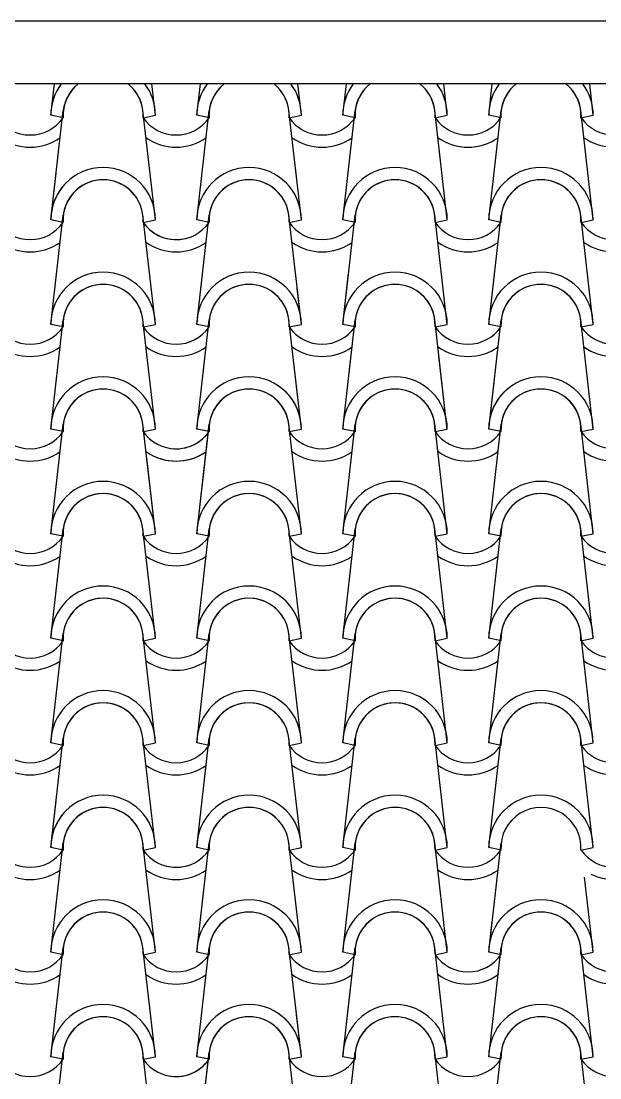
# Model space of a CAD drawing. Header units: millimetres. Extents: x -255 to 41745, y 236 to 29936.
# Drawn here: x 28865 to 29557, y 25755 to 27018 of the extents above; entities that cross this region are included whole.
import ezdxf

# ---------------------------------------------------------------- set-up
doc = ezdxf.new("R2010")
doc.units = ezdxf.units.MM
doc.layers.add('1', color=1, linetype='Continuous')
doc.layers.add('CALIDADES', color=7, linetype='Continuous')

msp = doc.modelspace()

# ---------------------------------------------------------------- linework, layer by layer
at = {"layer": '1'}
for p, q in [((28900.9, 26905.6), (28905.2, 26943.1)), ((29025.9, 26905.6), (29021.6, 26943.1)), ((29075.4, 26905.6), (29079.7, 26943.1)), ((29075.4, 26905.6), (29079.7, 26943.1)), ((29200.4, 26905.6), (29196.1, 26943.1)), ((29200.4, 26905.6), (29196.1, 26943.1)), ((29200.4, 26905.6), (29196.1, 26943.1)), ((29200.4, 26905.6), (29196.1, 26943.1)), ((29249.9, 26905.6), (29254.2, 26943.1)), ((29249.9, 26905.6), (29254.2, 26943.1)), ((29249.9, 26905.6), (29254.2, 26943.1)), ((29249.9, 26905.6), (29254.2, 26943.1)), ((29374.9, 26905.6), (29370.6, 26943.1)), ((29374.9, 26905.6), (29370.6, 26943.1)), ((29424.4, 26905.6), (29428.7, 26943.1)), ((29424.4, 26905.6), (29428.7, 26943.1)), ((29549.4, 26905.6), (29545.1, 26943.1)), ((28900.9, 26780.6), (28915.8, 26911.3)), ((29025.9, 26780.6), (29011, 26911.3)), ((29075.4, 26780.6), (29090.3, 26911.3)), ((29075.4, 26780.6), (29090.3, 26911.3)), ((29200.4, 26780.6), (29185.5, 26911.3)), ((29200.4, 26780.6), (29185.5, 26911.3)), ((29200.4, 26780.6), (29185.5, 26911.3)), ((29200.4, 26780.6), (29185.5, 26911.3)), ((29249.9, 26780.6), (29264.8, 26911.3)), ((29249.9, 26780.6), (29264.8, 26911.3)), ((29249.9, 26780.6), (29264.8, 26911.3)), ((29249.9, 26780.6), (29264.8, 26911.3)), ((29374.9, 26780.6), (29360, 26911.3)), ((29374.9, 26780.6), (29360, 26911.3)), ((29424.4, 26780.6), (29439.3, 26911.3)), ((29424.4, 26780.6), (29439.3, 26911.3)), ((29549.4, 26780.6), (29534.5, 26911.3)), ((28915.6, 26902.6), (28900.9, 26905.6)), ((28915.6, 26902.6), (28900.9, 26905.6)), ((29011.2, 26902.6), (29025.9, 26905.6)), ((29011.2, 26902.6), (29025.9, 26905.6)), ((29090.1, 26902.6), (29075.4, 26905.6)), ((29090.1, 26902.6), (29075.4, 26905.6)), ((29090.1, 26902.6), (29075.4, 26905.6)), ((29090.1, 26902.6), (29075.4, 26905.6)), ((29185.7, 26902.6), (29200.4, 26905.6)), ((29185.7, 26902.6), (29200.4, 26905.6)), ((29185.7, 26902.6), (29200.4, 26905.6)), ((29185.7, 26902.6), (29200.4, 26905.6)), ((29185.7, 26902.6), (29200.4, 26905.6)), ((29185.7, 26902.6), (29200.4, 26905.6)), ((29185.7, 26902.6), (29200.4, 26905.6)), ((29185.7, 26902.6), (29200.4, 26905.6)), ((29264.6, 26902.6), (29249.9, 26905.6)), ((29264.6, 26902.6), (29249.9, 26905.6)), ((29264.6, 26902.6), (29249.9, 26905.6)), ((29264.6, 26902.6), (29249.9, 26905.6)), ((29264.6, 26902.6), (29249.9, 26905.6)), ((29264.6, 26902.6), (29249.9, 26905.6)), ((29264.6, 26902.6), (29249.9, 26905.6)), ((29264.6, 26902.6), (29249.9, 26905.6)), ((29360.2, 26902.6), (29374.9, 26905.6)), ((29360.2, 26902.6), (29374.9, 26905.6)), ((29360.2, 26902.6), (29374.9, 26905.6)), ((29360.2, 26902.6), (29374.9, 26905.6)), ((29439.1, 26902.6), (29424.4, 26905.6)), ((29439.1, 26902.6), (29424.4, 26905.6)), ((29439.1, 26902.6), (29424.4, 26905.6)), ((29439.1, 26902.6), (29424.4, 26905.6)), ((29534.7, 26902.6), (29549.4, 26905.6)), ((29534.7, 26902.6), (29549.4, 26905.6)), ((28900.9, 26780.6), (28907.2, 26836.3)), ((28900.9, 26655.6), (28915.8, 26786.3)), ((28900.9, 26655.6), (28915.8, 26786.3)), ((29025.9, 26655.6), (29011, 26786.3)), ((29025.9, 26655.6), (29011, 26786.3)), ((29075.4, 26655.6), (29090.3, 26786.3)), ((29075.4, 26655.6), (29090.3, 26786.3)), ((29200.4, 26655.6), (29185.5, 26786.3)), ((29200.4, 26655.6), (29185.5, 26786.3)), ((29200.4, 26655.6), (29185.5, 26786.3)), ((29249.9, 26655.6), (29264.8, 26786.3)), ((29249.9, 26655.6), (29264.8, 26786.3)), ((29249.9, 26655.6), (29264.8, 26786.3)), ((29374.9, 26655.6), (29360, 26786.3)), ((29374.9, 26655.6), (29360, 26786.3)), ((29424.4, 26655.6), (29439.3, 26786.3)), ((29424.4, 26655.6), (29439.3, 26786.3)), ((29549.4, 26655.6), (29534.5, 26786.3)), ((28915.6, 26777.6), (28900.9, 26780.6)), ((28915.6, 26777.6), (28900.9, 26780.6)), ((28915.6, 26777.6), (28900.9, 26780.6)), ((28915.6, 26777.6), (28900.9, 26780.6)), ((29011.2, 26777.6), (29025.9, 26780.6)), ((29011.2, 26777.6), (29025.9, 26780.6)), ((29090.1, 26777.6), (29075.4, 26780.6)), ((29090.1, 26777.6), (29075.4, 26780.6)), ((29090.1, 26777.6), (29075.4, 26780.6)), ((29090.1, 26777.6), (29075.4, 26780.6)), ((29185.7, 26777.6), (29200.4, 26780.6)), ((29185.7, 26777.6), (29200.4, 26780.6)), ((29185.7, 26777.6), (29200.4, 26780.6)), ((29185.7, 26777.6), (29200.4, 26780.6)), ((29185.7, 26777.6), (29200.4, 26780.6)), ((29185.7, 26777.6), (29200.4, 26780.6)), ((29185.7, 26777.6), (29200.4, 26780.6)), ((29264.6, 26777.6), (29249.9, 26780.6)), ((29264.6, 26777.6), (29249.9, 26780.6)), ((29264.6, 26777.6), (29249.9, 26780.6)), ((29264.6, 26777.6), (29249.9, 26780.6)), ((29264.6, 26777.6), (29249.9, 26780.6)), ((29264.6, 26777.6), (29249.9, 26780.6)), ((29264.6, 26777.6), (29249.9, 26780.6)), ((29360.2, 26777.6), (29374.9, 26780.6)), ((29360.2, 26777.6), (29374.9, 26780.6)), ((29360.2, 26777.6), (29374.9, 26780.6)), ((29360.2, 26777.6), (29374.9, 26780.6)), ((29439.1, 26777.6), (29424.4, 26780.6)), ((29439.1, 26777.6), (29424.4, 26780.6)), ((29439.1, 26777.6), (29424.4, 26780.6)), ((29439.1, 26777.6), (29424.4, 26780.6)), ((29534.7, 26777.6), (29549.4, 26780.6)), ((29534.7, 26777.6), (29549.4, 26780.6)), ((29075.4, 26655.6), (29086.3, 26751)), ((29249.9, 26655.6), (29256.9, 26717)), ((29200.4, 26655.6), (29195.5, 26698.6)), ((28900.9, 26530.6), (28915.8, 26661.3)), ((28900.9, 26530.6), (28915.8, 26661.3)), ((28915.6, 26652.6), (28900.9, 26655.6)), ((28915.6, 26652.6), (28900.9, 26655.6)), ((28915.6, 26652.6), (28900.9, 26655.6)), ((28915.6, 26652.6), (28900.9, 26655.6)), ((29025.9, 26530.6), (29011, 26661.3)), ((29025.9, 26530.6), (29011, 26661.3)), ((29011.2, 26652.6), (29025.9, 26655.6)), ((29011.2, 26652.6), (29025.9, 26655.6)), ((29011.2, 26652.6), (29025.9, 26655.6)), ((29011.2, 26652.6), (29025.9, 26655.6)), ((29075.4, 26530.6), (29090.3, 26661.3)), ((29075.4, 26530.6), (29090.3, 26661.3)), ((29090.1, 26652.6), (29075.4, 26655.6)), ((29090.1, 26652.6), (29075.4, 26655.6)), ((29090.1, 26652.6), (29075.4, 26655.6)), ((29090.1, 26652.6), (29075.4, 26655.6)), ((29090.1, 26652.6), (29075.4, 26655.6)), ((29090.1, 26652.6), (29075.4, 26655.6)), ((29200.4, 26530.6), (29185.5, 26661.3)), ((29200.4, 26530.6), (29185.5, 26661.3)), ((29185.7, 26652.6), (29200.4, 26655.6)), ((29185.7, 26652.6), (29200.4, 26655.6)), ((29185.7, 26652.6), (29200.4, 26655.6)), ((29185.7, 26652.6), (29200.4, 26655.6)), ((29185.7, 26652.6), (29200.4, 26655.6)), ((29185.7, 26652.6), (29200.4, 26655.6)), ((29185.7, 26652.6), (29200.4, 26655.6)), ((29249.9, 26530.6), (29264.8, 26661.3)), ((29249.9, 26530.6), (29264.8, 26661.3)), ((29264.6, 26652.6), (29249.9, 26655.6)), ((29264.6, 26652.6), (29249.9, 26655.6)), ((29264.6, 26652.6), (29249.9, 26655.6)), ((29264.6, 26652.6), (29249.9, 26655.6)), ((29264.6, 26652.6), (29249.9, 26655.6)), ((29264.6, 26652.6), (29249.9, 26655.6)), ((29264.6, 26652.6), (29249.9, 26655.6)), ((29374.9, 26530.6), (29360, 26661.3)), ((29360.2, 26652.6), (29374.9, 26655.6)), ((29360.2, 26652.6), (29374.9, 26655.6)), ((29360.2, 26652.6), (29374.9, 26655.6)), ((29360.2, 26652.6), (29374.9, 26655.6)), ((29360.2, 26652.6), (29374.9, 26655.6)), ((29424.4, 26530.6), (29439.3, 26661.3)), ((29439.1, 26652.6), (29424.4, 26655.6)), ((29439.1, 26652.6), (29424.4, 26655.6)), ((29439.1, 26652.6), (29424.4, 26655.6)), ((29439.1, 26652.6), (29424.4, 26655.6)), ((29439.1, 26652.6), (29424.4, 26655.6)), ((29549.4, 26530.6), (29534.5, 26661.3)), ((29534.7, 26652.6), (29549.4, 26655.6)), ((29534.7, 26652.6), (29549.4, 26655.6)), ((29534.7, 26652.6), (29549.4, 26655.6)), ((29374.9, 26530.6), (29364.9, 26617.6)), ((29249.9, 26530.6), (29259.2, 26612.1)), ((29200.4, 26530.6), (29194.6, 26581.3)), ((29424.4, 26530.6), (29430.8, 26586.3)), ((28900.9, 26405.6), (28915.8, 26536.3)), ((28900.9, 26405.6), (28915.8, 26536.3)), ((28915.6, 26527.6), (28900.9, 26530.6)), ((28915.6, 26527.6), (28900.9, 26530.6)), ((28915.6, 26527.6), (28900.9, 26530.6)), ((28915.6, 26527.6), (28900.9, 26530.6)), ((28915.6, 26527.6), (28900.9, 26530.6)), ((28915.6, 26527.6), (28900.9, 26530.6)), ((29025.9, 26405.6), (29011, 26536.3)), ((29025.9, 26405.6), (29011, 26536.3)), ((29011.2, 26527.6), (29025.9, 26530.6)), ((29011.2, 26527.6), (29025.9, 26530.6)), ((29011.2, 26527.6), (29025.9, 26530.6)), ((29011.2, 26527.6), (29025.9, 26530.6)), ((29011.2, 26527.6), (29025.9, 26530.6)), ((29011.2, 26527.6), (29025.9, 26530.6)), ((29075.4, 26405.6), (29090.3, 26536.3)), ((29075.4, 26405.6), (29090.3, 26536.3)), ((29075.4, 26405.6), (29089.8, 26531.4)), ((29090.1, 26527.6), (29075.4, 26530.6)), ((29090.1, 26527.6), (29075.4, 26530.6)), ((29090.1, 26527.6), (29075.4, 26530.6)), ((29090.1, 26527.6), (29075.4, 26530.6)), ((29090.1, 26527.6), (29075.4, 26530.6)), ((29090.1, 26527.6), (29075.4, 26530.6)), ((29090.1, 26527.6), (29084.2, 26528.8)), ((29090.1, 26527.6), (29084.2, 26528.8)), ((29200.4, 26405.6), (29185.5, 26536.3)), ((29200.4, 26405.6), (29185.5, 26536.3)), ((29200.4, 26405.6), (29185.5, 26536.3)), ((29185.7, 26527.6), (29200.4, 26530.6)), ((29185.7, 26527.6), (29200.4, 26530.6)), ((29185.7, 26527.6), (29200.4, 26530.6)), ((29185.7, 26527.6), (29200.4, 26530.6)), ((29185.7, 26527.6), (29200.4, 26530.6)), ((29185.7, 26527.6), (29200.4, 26530.6)), ((29185.7, 26527.6), (29200.4, 26530.6)), ((29185.7, 26527.6), (29200.4, 26530.6)), ((29249.9, 26405.6), (29264.8, 26536.3)), ((29249.9, 26405.6), (29264.8, 26536.3)), ((29249.9, 26405.6), (29264.8, 26536.3)), ((29264.6, 26527.6), (29249.9, 26530.6)), ((29264.6, 26527.6), (29249.9, 26530.6)), ((29264.6, 26527.6), (29249.9, 26530.6)), ((29264.6, 26527.6), (29249.9, 26530.6)), ((29264.6, 26527.6), (29249.9, 26530.6)), ((29264.6, 26527.6), (29249.9, 26530.6)), ((29264.6, 26527.6), (29249.9, 26530.6)), ((29264.6, 26527.6), (29249.9, 26530.6)), ((29374.9, 26405.6), (29360, 26536.3)), ((29374.9, 26405.6), (29360, 26536.3)), ((29360.2, 26527.6), (29374.9, 26530.6)), ((29360.2, 26527.6), (29374.9, 26530.6)), ((29360.2, 26527.6), (29374.9, 26530.6)), ((29360.2, 26527.6), (29374.9, 26530.6)), ((29424.4, 26405.6), (29439.3, 26536.3)), ((29424.4, 26405.6), (29439.3, 26536.3)), ((29439.1, 26527.6), (29424.4, 26530.6)), ((29439.1, 26527.6), (29424.4, 26530.6)), ((29439.1, 26527.6), (29424.4, 26530.6)), ((29439.1, 26527.6), (29424.4, 26530.6)), ((29549.4, 26405.6), (29534.5, 26536.3)), ((29534.7, 26527.6), (29549.4, 26530.6)), ((29534.7, 26527.6), (29549.4, 26530.6)), ((29025.9, 26405.6), (29015.5, 26496.1)), ((28900.9, 26280.6), (28915.8, 26411.3)), ((28915.6, 26402.6), (28900.9, 26405.6)), ((28915.6, 26402.6), (28900.9, 26405.6)), ((28915.6, 26402.6), (28900.9, 26405.6)), ((28915.6, 26402.6), (28900.9, 26405.6)), ((29025.9, 26280.6), (29011, 26411.3)), ((29011.2, 26402.6), (29025.9, 26405.6)), ((29011.2, 26402.6), (29025.9, 26405.6)), ((29011.2, 26402.6), (29025.9, 26405.6)), ((29011.2, 26402.6), (29025.9, 26405.6)), ((29011.2, 26402.6), (29025.9, 26405.6)), ((29011.2, 26402.6), (29025.9, 26405.6)), ((29075.4, 26280.6), (29090.3, 26411.3)), ((29090.1, 26402.6), (29075.4, 26405.6)), ((29090.1, 26402.6), (29075.4, 26405.6)), ((29090.1, 26402.6), (29075.4, 26405.6)), ((29090.1, 26402.6), (29075.4, 26405.6)), ((29090.1, 26402.6), (29075.4, 26405.6)), ((29090.1, 26402.6), (29075.4, 26405.6)), ((29200.4, 26280.6), (29185.5, 26411.3)), ((29200.4, 26280.6), (29185.5, 26411.3)), ((29185.7, 26402.6), (29200.4, 26405.6)), ((29185.7, 26402.6), (29200.4, 26405.6)), ((29185.7, 26402.6), (29200.4, 26405.6)), ((29185.7, 26402.6), (29200.4, 26405.6)), ((29185.7, 26402.6), (29200.4, 26405.6)), ((29185.7, 26402.6), (29200.4, 26405.6)), ((29249.9, 26280.6), (29264.8, 26411.3)), ((29249.9, 26280.6), (29264.8, 26411.3)), ((29264.6, 26402.6), (29249.9, 26405.6)), ((29264.6, 26402.6), (29249.9, 26405.6)), ((29264.6, 26402.6), (29249.9, 26405.6)), ((29264.6, 26402.6), (29249.9, 26405.6)), ((29264.6, 26402.6), (29249.9, 26405.6)), ((29264.6, 26402.6), (29249.9, 26405.6)), ((29374.9, 26280.6), (29360, 26411.3)), ((29374.9, 26280.6), (29360, 26411.3)), ((29360.2, 26402.6), (29374.9, 26405.6)), ((29360.2, 26402.6), (29374.9, 26405.6)), ((29360.2, 26402.6), (29374.9, 26405.6)), ((29360.2, 26402.6), (29374.9, 26405.6)), ((29424.4, 26280.6), (29439.3, 26411.3)), ((29424.4, 26280.6), (29439.3, 26411.3)), ((29439.1, 26402.6), (29424.4, 26405.6)), ((29439.1, 26402.6), (29424.4, 26405.6)), ((29439.1, 26402.6), (29424.4, 26405.6)), ((29439.1, 26402.6), (29424.4, 26405.6)), ((29549.4, 26280.6), (29534.5, 26411.3)), ((29534.7, 26402.6), (29549.4, 26405.6)), ((29534.7, 26402.6), (29549.4, 26405.6)), ((28900.9, 26155.6), (28915.8, 26286.3)), ((28915.6, 26277.6), (28900.9, 26280.6)), ((28915.6, 26277.6), (28900.9, 26280.6)), ((29025.9, 26155.6), (29011, 26286.3)), ((29011.2, 26277.6), (29025.9, 26280.6)), ((29011.2, 26277.6), (29025.9, 26280.6)), ((29075.4, 26155.6), (29090.3, 26286.3)), ((29090.1, 26277.6), (29075.4, 26280.6)), ((29090.1, 26277.6), (29075.4, 26280.6)), ((29200.4, 26155.6), (29185.5, 26286.3)), ((29200.4, 26155.6), (29185.5, 26286.3)), ((29185.7, 26277.6), (29200.4, 26280.6)), ((29185.7, 26277.6), (29200.4, 26280.6)), ((29185.7, 26277.6), (29200.4, 26280.6)), ((29185.7, 26277.6), (29200.4, 26280.6)), ((29249.9, 26155.6), (29264.8, 26286.3)), ((29249.9, 26155.6), (29264.8, 26286.3)), ((29264.6, 26277.6), (29249.9, 26280.6)), ((29264.6, 26277.6), (29249.9, 26280.6)), ((29264.6, 26277.6), (29249.9, 26280.6)), ((29264.6, 26277.6), (29249.9, 26280.6)), ((29374.9, 26155.6), (29360, 26286.3)), ((29374.9, 26155.6), (29360, 26286.3)), ((29360.2, 26277.6), (29374.9, 26280.6)), ((29360.2, 26277.6), (29374.9, 26280.6)), ((29360.2, 26277.6), (29374.9, 26280.6)), ((29360.2, 26277.6), (29374.9, 26280.6)), ((29424.4, 26155.6), (29439.3, 26286.3)), ((29424.4, 26155.6), (29439.3, 26286.3)), ((29439.1, 26277.6), (29424.4, 26280.6)), ((29439.1, 26277.6), (29424.4, 26280.6)), ((29439.1, 26277.6), (29424.4, 26280.6)), ((29439.1, 26277.6), (29424.4, 26280.6)), ((29549.4, 26155.6), (29534.5, 26286.3)), ((29534.7, 26277.6), (29549.4, 26280.6)), ((29534.7, 26277.6), (29549.4, 26280.6)), ((28900.9, 26030.6), (28915.8, 26161.3)), ((28915.6, 26152.6), (28900.9, 26155.6)), ((28915.6, 26152.6), (28900.9, 26155.6)), ((29025.9, 26030.6), (29011, 26161.3)), ((29011.2, 26152.6), (29025.9, 26155.6)), ((29011.2, 26152.6), (29025.9, 26155.6)), ((29075.4, 26030.6), (29090.3, 26161.3)), ((29090.1, 26152.6), (29075.4, 26155.6)), ((29090.1, 26152.6), (29075.4, 26155.6)), ((29200.4, 26030.6), (29185.5, 26161.3)), ((29200.4, 26030.6), (29185.5, 26161.3)), ((29185.7, 26152.6), (29200.4, 26155.6)), ((29185.7, 26152.6), (29200.4, 26155.6)), ((29185.7, 26152.6), (29200.4, 26155.6)), ((29185.7, 26152.6), (29200.4, 26155.6)), ((29249.9, 26030.6), (29264.8, 26161.3)), ((29249.9, 26030.6), (29264.8, 26161.3)), ((29264.6, 26152.6), (29249.9, 26155.6)), ((29264.6, 26152.6), (29249.9, 26155.6)), ((29264.6, 26152.6), (29249.9, 26155.6)), ((29264.6, 26152.6), (29249.9, 26155.6)), ((29374.9, 26030.6), (29360, 26161.3)), ((29374.9, 26030.6), (29360, 26161.3)), ((29360.2, 26152.6), (29374.9, 26155.6)), ((29360.2, 26152.6), (29374.9, 26155.6)), ((29360.2, 26152.6), (29374.9, 26155.6)), ((29360.2, 26152.6), (29374.9, 26155.6)), ((29424.4, 26030.6), (29439.3, 26161.3)), ((29424.4, 26030.6), (29439.3, 26161.3)), ((29439.1, 26152.6), (29424.4, 26155.6)), ((29439.1, 26152.6), (29424.4, 26155.6)), ((29439.1, 26152.6), (29424.4, 26155.6)), ((29439.1, 26152.6), (29424.4, 26155.6)), ((29549.4, 26030.6), (29534.5, 26161.3)), ((29534.7, 26152.6), (29549.4, 26155.6)), ((29534.7, 26152.6), (29549.4, 26155.6)), ((28900.9, 26030.6), (28907.2, 26086.3)), ((28900.9, 25905.6), (28915.8, 26036.3)), ((28900.9, 25905.6), (28915.8, 26036.3)), ((29025.9, 25905.6), (29011, 26036.3)), ((29025.9, 25905.6), (29011, 26036.3)), ((29075.4, 25905.6), (29090.3, 26036.3)), ((29200.4, 25905.6), (29185.5, 26036.3)), ((29249.9, 25905.6), (29264.8, 26036.3)), ((29374.9, 25905.6), (29360, 26036.3)), ((29424.4, 25905.6), (29439.3, 26036.3)), ((28915.6, 26027.6), (28900.9, 26030.6)), ((28915.6, 26027.6), (28900.9, 26030.6)), ((28915.6, 26027.6), (28900.9, 26030.6)), ((28915.6, 26027.6), (28900.9, 26030.6)), ((29011.2, 26027.6), (29025.9, 26030.6)), ((29011.2, 26027.6), (29025.9, 26030.6)), ((29090.1, 26027.6), (29075.4, 26030.6)), ((29090.1, 26027.6), (29075.4, 26030.6)), ((29185.7, 26027.6), (29200.4, 26030.6)), ((29185.7, 26027.6), (29200.4, 26030.6)), ((29185.7, 26027.6), (29200.4, 26030.6)), ((29264.6, 26027.6), (29249.9, 26030.6)), ((29264.6, 26027.6), (29249.9, 26030.6)), ((29264.6, 26027.6), (29249.9, 26030.6)), ((29360.2, 26027.6), (29374.9, 26030.6)), ((29360.2, 26027.6), (29374.9, 26030.6)), ((29360.2, 26027.6), (29374.9, 26030.6)), ((29439.1, 26027.6), (29424.4, 26030.6)), ((29439.1, 26027.6), (29424.4, 26030.6)), ((29439.1, 26027.6), (29424.4, 26030.6)), ((29534.7, 26027.6), (29549.4, 26030.6)), ((29075.4, 25905.6), (29086.3, 26001)), ((29549.4, 25905.6), (29539.1, 25995.4)), ((29424.4, 25905.6), (29428.6, 25942.8)), ((28900.9, 25780.6), (28915.8, 25911.3)), ((28900.9, 25780.6), (28915.8, 25911.3)), ((29025.9, 25780.6), (29011, 25911.3)), ((29025.9, 25780.6), (29011, 25911.3)), ((29075.4, 25780.6), (29090.3, 25911.3)), ((29075.4, 25780.6), (29090.3, 25911.3)), ((29200.4, 25780.6), (29185.5, 25911.3)), ((29249.9, 25780.6), (29264.8, 25911.3)), ((29374.9, 25780.6), (29360, 25911.3)), ((29374.9, 25780.6), (29360, 25911.3)), ((29374.9, 25905.6), (29373.6, 25916.6)), ((29424.4, 25780.6), (29439.3, 25911.3)), ((29424.4, 25780.6), (29439.3, 25911.3)), ((29549.4, 25780.6), (29534.5, 25911.3)), ((28915.6, 25902.6), (28900.9, 25905.6)), ((28915.6, 25902.6), (28900.9, 25905.6)), ((28915.6, 25902.6), (28900.9, 25905.6)), ((28915.6, 25902.6), (28900.9, 25905.6)), ((29011.2, 25902.6), (29025.9, 25905.6)), ((29011.2, 25902.6), (29025.9, 25905.6)), ((29011.2, 25902.6), (29025.9, 25905.6)), ((29011.2, 25902.6), (29025.9, 25905.6)), ((29090.1, 25902.6), (29075.4, 25905.6)), ((29090.1, 25902.6), (29075.4, 25905.6)), ((29090.1, 25902.6), (29075.4, 25905.6)), ((29090.1, 25902.6), (29075.4, 25905.6)), ((29185.7, 25902.6), (29200.4, 25905.6)), ((29185.7, 25902.6), (29200.4, 25905.6)), ((29264.6, 25902.6), (29249.9, 25905.6)), ((29264.6, 25902.6), (29249.9, 25905.6)), ((29360.2, 25902.6), (29374.9, 25905.6)), ((29360.2, 25902.6), (29374.9, 25905.6)), ((29360.2, 25902.6), (29374.9, 25905.6)), ((29360.2, 25902.6), (29374.9, 25905.6)), ((29439.1, 25902.6), (29424.4, 25905.6)), ((29439.1, 25902.6), (29424.4, 25905.6)), ((29439.1, 25902.6), (29424.4, 25905.6)), ((29439.1, 25902.6), (29424.4, 25905.6)), ((29534.7, 25902.6), (29549.4, 25905.6)), ((29534.7, 25902.6), (29549.4, 25905.6)), ((29249.9, 25780.6), (29259.2, 25862.1)), ((29200.4, 25780.6), (29194.6, 25831.3)), ((28900.9, 25655.6), (28915.8, 25786.3)), ((29025.9, 25655.6), (29011, 25786.3)), ((29075.4, 25655.6), (29090.3, 25786.3)), ((29200.4, 25655.6), (29185.5, 25786.3)), ((29249.9, 25655.6), (29264.8, 25786.3)), ((29374.9, 25655.6), (29360, 25786.3)), ((29424.4, 25655.6), (29439.3, 25786.3)), ((29549.4, 25655.6), (29534.5, 25786.3)), ((28915.6, 25777.6), (28900.9, 25780.6)), ((28915.6, 25777.6), (28900.9, 25780.6)), ((28915.6, 25777.6), (28900.9, 25780.6)), ((28915.6, 25777.6), (28900.9, 25780.6)), ((29011.2, 25777.6), (29025.9, 25780.6)), ((29011.2, 25777.6), (29025.9, 25780.6)), ((29011.2, 25777.6), (29025.9, 25780.6)), ((29011.2, 25777.6), (29025.9, 25780.6)), ((29075.4, 25655.6), (29089.8, 25781.4)), ((29090.1, 25777.6), (29075.4, 25780.6)), ((29090.1, 25777.6), (29075.4, 25780.6)), ((29090.1, 25777.6), (29075.4, 25780.6)), ((29090.1, 25777.6), (29075.4, 25780.6)), ((29090.1, 25777.6), (29084.2, 25778.8)), ((29090.1, 25777.6), (29084.2, 25778.8)), ((29185.7, 25777.6), (29200.4, 25780.6)), ((29185.7, 25777.6), (29200.4, 25780.6)), ((29185.7, 25777.6), (29200.4, 25780.6)), ((29185.7, 25777.6), (29200.4, 25780.6)), ((29264.6, 25777.6), (29249.9, 25780.6)), ((29264.6, 25777.6), (29249.9, 25780.6)), ((29264.6, 25777.6), (29249.9, 25780.6)), ((29264.6, 25777.6), (29249.9, 25780.6)), ((29360.2, 25777.6), (29374.9, 25780.6)), ((29360.2, 25777.6), (29374.9, 25780.6)), ((29360.2, 25777.6), (29374.9, 25780.6)), ((29360.2, 25777.6), (29374.9, 25780.6)), ((29439.1, 25777.6), (29424.4, 25780.6)), ((29439.1, 25777.6), (29424.4, 25780.6)), ((29439.1, 25777.6), (29424.4, 25780.6)), ((29439.1, 25777.6), (29424.4, 25780.6)), ((29534.7, 25777.6), (29549.4, 25780.6)), ((29534.7, 25777.6), (29549.4, 25780.6))]:
    msp.add_line(p, q, dxfattribs=at)
for centre, radius, start, end in [((28963.4, 26905.6), 62.5, 143.1301, 180), ((28963.4, 26905.6), 62.5, 143.1301, 180), ((28963.4, 26905.6), 47.9, 128.5, 183.5113), ((28963.4, 26905.6), 47.9, 128.5, 183.5113), ((28963.4, 26905.6), 47.9, 128.5, 173.162), ((28963.4, 26905.6), 47.9, 356.4887, 51.5), ((28963.4, 26905.6), 47.9, 356.4887, 51.5), ((28963.4, 26905.6), 47.9, 6.838, 51.5), ((28963.4, 26905.6), 62.5, 0, 36.8699), ((28963.4, 26905.6), 62.5, 0, 36.8699), ((29137.9, 26905.6), 62.5, 143.1301, 180), ((29137.9, 26905.6), 62.5, 143.1301, 180), ((29137.9, 26905.6), 62.5, 143.1301, 180), ((29137.9, 26905.6), 62.5, 143.1301, 180), ((29137.9, 26905.6), 47.9, 128.5, 183.5113), ((29137.9, 26905.6), 47.9, 128.5, 183.5113), ((29137.9, 26905.6), 47.9, 128.5, 183.5113), ((29137.9, 26905.6), 47.9, 128.5, 183.5113), ((29137.9, 26905.6), 47.9, 128.5, 173.162), ((29137.9, 26905.6), 47.9, 128.5, 173.162), ((29137.9, 26905.6), 47.9, 356.4887, 51.5), ((29137.9, 26905.6), 47.9, 356.4887, 51.5), ((29137.9, 26905.6), 47.9, 6.838, 51.5), ((29137.9, 26905.6), 47.9, 356.4887, 51.5), ((29137.9, 26905.6), 47.9, 356.4887, 51.5), ((29137.9, 26905.6), 47.9, 6.838, 51.5), ((29137.9, 26905.6), 62.5, 0, 36.8699), ((29137.9, 26905.6), 62.5, 0, 36.8699), ((29137.9, 26905.6), 62.5, 0, 36.8699), ((29137.9, 26905.6), 62.5, 0, 36.8699), ((29312.4, 26905.6), 62.5, 143.1301, 180), ((29312.4, 26905.6), 62.5, 143.1301, 180), ((29312.4, 26905.6), 62.5, 143.1301, 180), ((29312.4, 26905.6), 62.5, 143.1301, 180), ((29312.4, 26905.6), 47.9, 128.5, 183.5113), ((29312.4, 26905.6), 47.9, 128.5, 183.5113), ((29312.4, 26905.6), 47.9, 128.5, 183.5113), ((29312.4, 26905.6), 47.9, 128.5, 183.5113), ((29312.4, 26905.6), 47.9, 128.5, 173.162), ((29312.4, 26905.6), 47.9, 128.5, 173.162), ((29312.4, 26905.6), 47.9, 356.4887, 51.5), ((29312.4, 26905.6), 47.9, 356.4887, 51.5), ((29312.4, 26905.6), 47.9, 6.838, 51.5), ((29312.4, 26905.6), 47.9, 356.4887, 51.5), ((29312.4, 26905.6), 47.9, 356.4887, 51.5), ((29312.4, 26905.6), 47.9, 6.838, 51.5), ((29312.4, 26905.6), 62.5, 0, 36.8699), ((29312.4, 26905.6), 62.5, 0, 36.8699), ((29312.4, 26905.6), 62.5, 0, 36.8699), ((29312.4, 26905.6), 62.5, 0, 36.8699), ((29486.9, 26905.6), 62.5, 143.1301, 180), ((29486.9, 26905.6), 62.5, 143.1301, 180), ((29486.9, 26905.6), 47.9, 128.5, 183.5113), ((29486.9, 26905.6), 47.9, 128.5, 183.5113), ((29486.9, 26905.6), 47.9, 128.5, 173.162), ((29486.9, 26905.6), 47.9, 356.4887, 51.5), ((29486.9, 26905.6), 47.9, 356.4887, 51.5), ((29486.9, 26905.6), 47.9, 6.838, 51.5), ((29486.9, 26905.6), 62.5, 0, 36.8699), ((29486.9, 26905.6), 62.5, 0, 36.8699), ((28876.2, 26929.9), 47.9, 214.756, 325.244), ((28876.2, 26929.9), 47.9, 214.756, 325.244), ((29050.7, 26929.9), 47.9, 214.756, 325.244), ((29050.7, 26929.9), 47.9, 214.756, 325.244), ((29225.2, 26929.9), 47.9, 214.756, 325.244), ((29225.2, 26929.9), 47.9, 214.756, 325.244), ((29225.2, 26929.9), 47.9, 214.756, 325.244), ((29225.2, 26929.9), 47.9, 214.756, 325.244), ((29225.2, 26929.9), 47.9, 214.756, 325.244), ((29225.2, 26929.9), 47.9, 214.756, 325.244), ((29225.2, 26929.9), 47.9, 214.756, 325.244), ((29225.2, 26929.9), 47.9, 214.756, 325.244), ((29399.7, 26929.9), 47.9, 214.756, 325.244), ((29399.7, 26929.9), 47.9, 214.756, 325.244), ((29399.7, 26929.9), 47.9, 214.756, 325.244), ((29399.7, 26929.9), 47.9, 214.756, 325.244), ((29574.2, 26929.9), 47.9, 214.756, 325.244), ((29574.2, 26929.9), 47.9, 214.756, 325.244), ((28876.2, 26929.9), 62.5, 234.9308, 305.0692), ((29050.7, 26929.9), 62.5, 234.9308, 305.0692), ((29225.2, 26929.9), 62.5, 234.9308, 305.0692), ((29225.2, 26929.9), 62.5, 234.9308, 305.0692), ((29225.2, 26929.9), 62.5, 234.9308, 305.0692), ((29225.2, 26929.9), 62.5, 234.9308, 305.0692), ((29399.7, 26929.9), 62.5, 234.9308, 305.0692), ((29399.7, 26929.9), 62.5, 234.9308, 305.0692), ((29574.2, 26929.9), 62.5, 234.9308, 305.0692), ((28963.4, 26780.6), 62.5, 0, 180), ((28963.4, 26780.6), 62.5, 0, 180), ((29137.9, 26780.6), 62.5, 0, 180), ((29137.9, 26780.6), 62.5, 0, 180), ((29137.9, 26780.6), 62.5, 0, 180), ((29137.9, 26780.6), 62.5, 0, 180), ((29312.4, 26780.6), 62.5, 0, 180), ((29312.4, 26780.6), 62.5, 0, 180), ((29312.4, 26780.6), 62.5, 0, 180), ((29312.4, 26780.6), 62.5, 0, 180), ((29486.9, 26780.6), 62.5, 0, 180), ((29486.9, 26780.6), 62.5, 0, 180), ((28963.4, 26780.6), 62.5, 129.7957, 180), ((28963.4, 26780.6), 62.5, 129.7957, 180), ((28963.4, 26780.6), 47.9, 356.4887, 183.5113), ((28963.4, 26780.6), 47.9, 356.4887, 183.5113), ((28963.4, 26780.6), 47.9, 121.4531, 183.5113), ((28963.4, 26780.6), 47.9, 121.4531, 183.5113), ((28963.4, 26780.6), 47.9, 6.838, 173.162), ((28963.4, 26780.6), 47.9, 121.4531, 173.162), ((29137.9, 26780.6), 47.9, 356.4887, 183.5113), ((29137.9, 26780.6), 47.9, 356.4887, 183.5113), ((29137.9, 26780.6), 47.9, 356.4887, 183.5113), ((29137.9, 26780.6), 47.9, 356.4887, 183.5113), ((29137.9, 26780.6), 47.9, 6.838, 173.162), ((29137.9, 26780.6), 47.9, 6.838, 173.162), ((29312.4, 26780.6), 47.9, 356.4887, 183.5113), ((29312.4, 26780.6), 47.9, 356.4887, 183.5113), ((29312.4, 26780.6), 47.9, 356.4887, 183.5113), ((29312.4, 26780.6), 47.9, 356.4887, 183.5113), ((29312.4, 26780.6), 47.9, 6.838, 173.162), ((29312.4, 26780.6), 47.9, 6.838, 173.162), ((29486.9, 26780.6), 47.9, 356.4887, 183.5113), ((29486.9, 26780.6), 47.9, 356.4887, 183.5113), ((29486.9, 26780.6), 47.9, 6.838, 173.162), ((28876.2, 26804.9), 47.9, 214.756, 325.244), ((28876.2, 26804.9), 47.9, 214.756, 325.244), ((28876.2, 26804.9), 47.9, 214.756, 325.244), ((28876.2, 26804.9), 47.9, 214.756, 325.244), ((29050.7, 26804.9), 47.9, 214.756, 290.3354), ((29050.7, 26804.9), 47.9, 214.756, 290.3354), ((29050.7, 26804.9), 47.9, 214.756, 325.244), ((29050.7, 26804.9), 47.9, 214.756, 325.244), ((29225.2, 26804.9), 47.9, 214.756, 325.244), ((29225.2, 26804.9), 47.9, 214.756, 325.244), ((29225.2, 26804.9), 47.9, 214.756, 325.244), ((29225.2, 26804.9), 47.9, 214.756, 325.244), ((29225.2, 26804.9), 47.9, 214.756, 325.244), ((29225.2, 26804.9), 47.9, 214.756, 325.244), ((29225.2, 26804.9), 47.9, 214.756, 325.244), ((29399.7, 26804.9), 47.9, 214.756, 325.244), ((29399.7, 26804.9), 47.9, 214.756, 325.244), ((29399.7, 26804.9), 47.9, 214.756, 325.244), ((29399.7, 26804.9), 47.9, 214.756, 325.244), ((29574.2, 26804.9), 47.9, 214.756, 325.244), ((29574.2, 26804.9), 47.9, 214.756, 325.244), ((28876.2, 26804.9), 62.5, 234.9308, 305.0692), ((28876.2, 26804.9), 62.5, 234.9308, 305.0692), ((29050.7, 26804.9), 62.5, 234.9308, 305.0692), ((29050.7, 26804.9), 62.5, 234.9308, 305.0692), ((29225.2, 26804.9), 62.5, 234.9308, 305.0692), ((29225.2, 26804.9), 62.5, 234.9308, 305.0692), ((29225.2, 26804.9), 62.5, 234.9308, 305.0692), ((29399.7, 26804.9), 62.5, 234.9308, 305.0692), ((29399.7, 26804.9), 62.5, 234.9308, 305.0692), ((29574.2, 26804.9), 62.5, 234.9308, 305.0692), ((28963.4, 26655.6), 62.5, 0, 180), ((28963.4, 26655.6), 62.5, 0, 180), ((28963.4, 26655.6), 62.5, 0, 180), ((28963.4, 26655.6), 62.5, 0, 180), ((29137.9, 26655.6), 62.5, 0, 180), ((29137.9, 26655.6), 62.5, 0, 180), ((29137.9, 26655.6), 62.5, 0, 180), ((29137.9, 26655.6), 62.5, 0, 180), ((29312.4, 26655.6), 62.5, 0, 180), ((29312.4, 26655.6), 62.5, 0, 180), ((29312.4, 26655.6), 62.5, 0, 180), ((29312.4, 26655.6), 62.5, 0, 180), ((29312.4, 26655.6), 62.5, 0, 180), ((29486.9, 26655.6), 62.5, 0, 180), ((29486.9, 26655.6), 62.5, 0, 180), ((29486.9, 26655.6), 62.5, 0, 180), ((28963.4, 26655.6), 47.9, 356.4887, 183.5113), ((28963.4, 26655.6), 47.9, 356.4887, 183.5113), ((28963.4, 26655.6), 47.9, 356.4887, 183.5113), ((28963.4, 26655.6), 47.9, 356.4887, 183.5113), ((28963.4, 26655.6), 47.9, 6.838, 173.162), ((28963.4, 26655.6), 47.9, 6.838, 173.162), ((29137.9, 26655.6), 47.9, 356.4887, 183.5113), ((29137.9, 26655.6), 47.9, 356.4887, 183.5113), ((29137.9, 26655.6), 47.9, 356.4887, 183.5113), ((29137.9, 26655.6), 47.9, 356.4887, 183.5113), ((29137.9, 26655.6), 47.9, 6.838, 173.162), ((29137.9, 26655.6), 47.9, 6.838, 173.162), ((29312.4, 26655.6), 47.9, 356.4887, 183.5113), ((29312.4, 26655.6), 47.9, 356.4887, 183.5113), ((29312.4, 26655.6), 47.9, 356.4887, 183.5113), ((29312.4, 26655.6), 47.9, 356.4887, 183.5113), ((29312.4, 26655.6), 47.9, 356.4887, 183.5113), ((29312.4, 26655.6), 47.9, 6.838, 173.162), ((29312.4, 26655.6), 47.9, 6.838, 173.162), ((29486.9, 26655.6), 47.9, 356.4887, 183.5113), ((29486.9, 26655.6), 47.9, 356.4887, 183.5113), ((29486.9, 26655.6), 47.9, 356.4887, 183.5113), ((29486.9, 26655.6), 47.9, 6.838, 173.162), ((28876.2, 26679.9), 47.9, 214.756, 325.244), ((28876.2, 26679.9), 47.9, 214.756, 325.244), ((28876.2, 26679.9), 47.9, 214.756, 325.244), ((28876.2, 26679.9), 47.9, 214.756, 325.244), ((29050.7, 26679.9), 47.9, 214.756, 325.244), ((29050.7, 26679.9), 47.9, 214.756, 325.244), ((29050.7, 26679.9), 47.9, 214.756, 325.244), ((29050.7, 26679.9), 47.9, 214.756, 325.244), ((29225.2, 26679.9), 47.9, 214.756, 325.244), ((29225.2, 26679.9), 47.9, 214.756, 325.244), ((29225.2, 26679.9), 47.9, 214.756, 325.244), ((29225.2, 26679.9), 47.9, 214.756, 325.244), ((29225.2, 26679.9), 47.9, 214.756, 325.244), ((29225.2, 26679.9), 47.9, 214.756, 325.244), ((29225.2, 26679.9), 47.9, 214.756, 325.244), ((29399.7, 26679.9), 47.9, 214.756, 325.244), ((29399.7, 26679.9), 47.9, 214.756, 325.244), ((29399.7, 26679.9), 47.9, 214.756, 325.244), ((29399.7, 26679.9), 47.9, 214.756, 325.244), ((29399.7, 26679.9), 47.9, 214.756, 325.244), ((29574.2, 26679.9), 47.9, 214.756, 325.244), ((29574.2, 26679.9), 47.9, 214.756, 325.244), ((29574.2, 26679.9), 47.9, 214.756, 325.244), ((28876.2, 26679.9), 62.5, 234.9308, 305.0692), ((28876.2, 26679.9), 62.5, 234.9308, 305.0692), ((29050.7, 26679.9), 62.5, 234.9308, 305.0692), ((29050.7, 26679.9), 62.5, 234.9308, 305.0692), ((29225.2, 26679.9), 62.5, 234.9308, 305.0692), ((29225.2, 26679.9), 62.5, 234.9308, 305.0692), ((29225.2, 26679.9), 62.5, 234.9308, 305.0692), ((29399.7, 26679.9), 62.5, 234.9308, 305.0692), ((29399.7, 26679.9), 62.5, 234.9308, 305.0692), ((29574.2, 26679.9), 62.5, 234.9308, 305.0692), ((29574.2, 26679.9), 62.5, 243.6362, 305.0692), ((28963.4, 26530.6), 62.5, 0, 180), ((28963.4, 26530.6), 62.5, 0, 180), ((28963.4, 26530.6), 62.5, 0, 180), ((28963.4, 26530.6), 62.5, 0, 180), ((28963.4, 26530.6), 62.5, 0, 180), ((28963.4, 26530.6), 62.5, 0, 180), ((29137.9, 26530.6), 62.5, 0, 180), ((29137.9, 26530.6), 62.5, 0, 180), ((29137.9, 26530.6), 62.5, 0, 180), ((29137.9, 26530.6), 62.5, 0, 180), ((29312.4, 26530.6), 62.5, 0, 180), ((29312.4, 26530.6), 62.5, 0, 180), ((29312.4, 26530.6), 62.5, 0, 180), ((29312.4, 26530.6), 62.5, 0, 180), ((29486.9, 26530.6), 62.5, 0, 180), ((29486.9, 26530.6), 62.5, 0, 180), ((28963.4, 26530.6), 47.9, 356.4887, 183.5113), ((28963.4, 26530.6), 47.9, 356.4887, 183.5113), ((28963.4, 26530.6), 47.9, 356.4887, 183.5113), ((28963.4, 26530.6), 47.9, 356.4887, 183.5113), ((28963.4, 26530.6), 47.9, 356.4887, 183.5113), ((28963.4, 26530.6), 47.9, 356.4887, 183.5113), ((28963.4, 26530.6), 47.9, 6.838, 173.162), ((28963.4, 26530.6), 47.9, 6.838, 173.162), ((28963.4, 26530.6), 47.9, 6.838, 173.162), ((29137.9, 26530.6), 47.9, 356.4887, 183.5113), ((29137.9, 26530.6), 47.9, 356.4887, 183.5113), ((29137.9, 26530.6), 47.9, 356.4887, 183.5113), ((29137.9, 26530.6), 47.9, 356.4887, 183.5113), ((29137.9, 26530.6), 47.9, 6.838, 173.162), ((29137.9, 26530.6), 47.9, 6.838, 173.162), ((29137.9, 26530.6), 47.9, 6.838, 52.0952), ((29137.9, 26530.6), 47.9, 356.4887, 52.0952), ((29137.9, 26530.6), 47.9, 356.4887, 52.0952), ((29137.9, 26530.6), 62.5, 0, 45.5649), ((29137.9, 26530.6), 62.5, 0, 45.5649), ((29312.4, 26530.6), 47.9, 356.4887, 183.5113), ((29312.4, 26530.6), 47.9, 356.4887, 183.5113), ((29312.4, 26530.6), 47.9, 356.4887, 183.5113), ((29312.4, 26530.6), 47.9, 356.4887, 183.5113), ((29312.4, 26530.6), 47.9, 6.838, 173.162), ((29312.4, 26530.6), 47.9, 6.838, 173.162), ((29486.9, 26530.6), 62.5, 129.7957, 180), ((29486.9, 26530.6), 62.5, 129.7957, 180), ((29486.9, 26530.6), 47.9, 356.4887, 183.5113), ((29486.9, 26530.6), 47.9, 356.4887, 183.5113), ((29486.9, 26530.6), 47.9, 121.4531, 183.5113), ((29486.9, 26530.6), 47.9, 121.4531, 183.5113), ((29486.9, 26530.6), 47.9, 6.838, 173.162), ((29486.9, 26530.6), 47.9, 121.4531, 173.162), ((29137.9, 26530.6), 47.9, 178.8411, 183.5113), ((29137.9, 26530.6), 47.9, 178.8411, 183.5113), ((28876.2, 26554.9), 47.9, 214.756, 325.244), ((28876.2, 26554.9), 47.9, 214.756, 325.244), ((28876.2, 26554.9), 47.9, 214.756, 325.244), ((28876.2, 26554.9), 47.9, 214.756, 325.244), ((28876.2, 26554.9), 47.9, 214.756, 325.244), ((28876.2, 26554.9), 47.9, 214.756, 325.244), ((29050.7, 26554.9), 47.9, 214.756, 325.244), ((29050.7, 26554.9), 47.9, 214.756, 325.244), ((29050.7, 26554.9), 47.9, 214.756, 325.244), ((29050.7, 26554.9), 47.9, 214.756, 325.244), ((29050.7, 26554.9), 47.9, 214.756, 325.244), ((29050.7, 26554.9), 47.9, 214.756, 325.244), ((29050.7, 26554.9), 47.9, 258.001, 325.244), ((29050.7, 26554.9), 47.9, 258.001, 325.244), ((29225.2, 26554.9), 47.9, 214.756, 325.244), ((29225.2, 26554.9), 47.9, 214.756, 325.244), ((29225.2, 26554.9), 47.9, 214.756, 325.244), ((29225.2, 26554.9), 47.9, 214.756, 325.244), ((29225.2, 26554.9), 47.9, 214.756, 325.244), ((29225.2, 26554.9), 47.9, 214.756, 325.244), ((29225.2, 26554.9), 47.9, 214.756, 325.244), ((29225.2, 26554.9), 47.9, 214.756, 325.244), ((29399.7, 26554.9), 47.9, 214.756, 325.244), ((29399.7, 26554.9), 47.9, 214.756, 325.244), ((29399.7, 26554.9), 47.9, 214.756, 325.244), ((29399.7, 26554.9), 47.9, 214.756, 325.244), ((29574.2, 26554.9), 47.9, 214.756, 325.244), ((29574.2, 26554.9), 47.9, 214.756, 325.244), ((28876.2, 26554.9), 62.5, 234.9308, 305.0692), ((28876.2, 26554.9), 62.5, 234.9308, 305.0692), ((28876.2, 26554.9), 62.5, 234.9308, 305.0692), ((29050.7, 26554.9), 62.5, 234.9308, 305.0692), ((29050.7, 26554.9), 62.5, 234.9308, 305.0692), ((29050.7, 26554.9), 62.5, 234.9308, 305.0692), ((29050.7, 26554.9), 62.5, 242.9496, 305.0692), ((29225.2, 26554.9), 62.5, 234.9308, 305.0692), ((29225.2, 26554.9), 62.5, 234.9308, 305.0692), ((29225.2, 26554.9), 62.5, 234.9308, 305.0692), ((29225.2, 26554.9), 62.5, 234.9308, 305.0692), ((29399.7, 26554.9), 62.5, 234.9308, 305.0692), ((29399.7, 26554.9), 62.5, 234.9308, 305.0692), ((29574.2, 26554.9), 62.5, 234.9308, 305.0692), ((28963.4, 26405.6), 62.5, 0, 180), ((28963.4, 26405.6), 62.5, 0, 180), ((28963.4, 26405.6), 62.5, 0, 180), ((28963.4, 26405.6), 62.5, 0, 180), ((29137.9, 26405.6), 62.5, 0, 180), ((29137.9, 26405.6), 62.5, 0, 180), ((29137.9, 26405.6), 62.5, 0, 180), ((29137.9, 26405.6), 62.5, 0, 180), ((29312.4, 26405.6), 62.5, 0, 180), ((29312.4, 26405.6), 62.5, 0, 180), ((29312.4, 26405.6), 62.5, 0, 180), ((29312.4, 26405.6), 62.5, 0, 180), ((29486.9, 26405.6), 62.5, 0, 180), ((29486.9, 26405.6), 62.5, 0, 180), ((28963.4, 26405.6), 47.9, 356.4887, 183.5113), ((28963.4, 26405.6), 47.9, 356.4887, 183.5113), ((28963.4, 26405.6), 47.9, 356.4887, 183.5113), ((28963.4, 26405.6), 47.9, 356.4887, 183.5113), ((28963.4, 26405.6), 47.9, 6.838, 173.162), ((28963.4, 26405.6), 47.9, 6.838, 173.162), ((29137.9, 26405.6), 47.9, 356.4887, 183.5113), ((29137.9, 26405.6), 47.9, 356.4887, 183.5113), ((29137.9, 26405.6), 47.9, 356.4887, 183.5113), ((29137.9, 26405.6), 47.9, 356.4887, 183.5113), ((29137.9, 26405.6), 47.9, 6.838, 173.162), ((29137.9, 26405.6), 47.9, 6.838, 173.162), ((29312.4, 26405.6), 47.9, 356.4887, 183.5113), ((29312.4, 26405.6), 47.9, 356.4887, 183.5113), ((29312.4, 26405.6), 47.9, 356.4887, 183.5113), ((29312.4, 26405.6), 47.9, 356.4887, 183.5113), ((29312.4, 26405.6), 47.9, 6.838, 173.162), ((29312.4, 26405.6), 47.9, 6.838, 173.162), ((29486.9, 26405.6), 47.9, 356.4887, 183.5113), ((29486.9, 26405.6), 47.9, 356.4887, 183.5113), ((29486.9, 26405.6), 47.9, 6.838, 173.162), ((28876.2, 26429.9), 47.9, 214.756, 325.244), ((28876.2, 26429.9), 47.9, 214.756, 325.244), ((28876.2, 26429.9), 47.9, 214.756, 325.244), ((28876.2, 26429.9), 47.9, 214.756, 325.244), ((29050.7, 26429.9), 47.9, 214.756, 325.244), ((29050.7, 26429.9), 47.9, 214.756, 325.244), ((29050.7, 26429.9), 47.9, 214.756, 325.244), ((29050.7, 26429.9), 47.9, 214.756, 325.244), ((29050.7, 26429.9), 47.9, 214.756, 325.244), ((29050.7, 26429.9), 47.9, 214.756, 325.244), ((29225.2, 26429.9), 47.9, 214.756, 325.244), ((29225.2, 26429.9), 47.9, 214.756, 325.244), ((29225.2, 26429.9), 47.9, 214.756, 325.244), ((29225.2, 26429.9), 47.9, 214.756, 325.244), ((29225.2, 26429.9), 47.9, 214.756, 325.244), ((29225.2, 26429.9), 47.9, 214.756, 325.244), ((29399.7, 26429.9), 47.9, 214.756, 325.244), ((29399.7, 26429.9), 47.9, 214.756, 325.244), ((29399.7, 26429.9), 47.9, 214.756, 325.244), ((29399.7, 26429.9), 47.9, 214.756, 325.244), ((29574.2, 26429.9), 47.9, 214.756, 325.244), ((29574.2, 26429.9), 47.9, 214.756, 325.244), ((28876.2, 26429.9), 62.5, 234.9308, 305.0692), ((29050.7, 26429.9), 62.5, 234.9308, 305.0692), ((29225.2, 26429.9), 62.5, 234.9308, 305.0692), ((29225.2, 26429.9), 62.5, 234.9308, 305.0692), ((29399.7, 26429.9), 62.5, 234.9308, 305.0692), ((29399.7, 26429.9), 62.5, 234.9308, 305.0692), ((29574.2, 26429.9), 62.5, 234.9308, 305.0692), ((28963.4, 26280.6), 62.5, 0, 180), ((28963.4, 26280.6), 62.5, 0, 180), ((29137.9, 26280.6), 62.5, 0, 180), ((29137.9, 26280.6), 62.5, 0, 180), ((29312.4, 26280.6), 62.5, 0, 180), ((29312.4, 26280.6), 62.5, 0, 180), ((29312.4, 26280.6), 62.5, 0, 180), ((29312.4, 26280.6), 62.5, 0, 180), ((29486.9, 26280.6), 62.5, 0, 180), ((29486.9, 26280.6), 62.5, 0, 180), ((28963.4, 26280.6), 47.9, 356.4887, 183.5113), ((28963.4, 26280.6), 47.9, 356.4887, 183.5113), ((28963.4, 26280.6), 47.9, 6.838, 173.162), ((29137.9, 26280.6), 47.9, 356.4887, 183.5113), ((29137.9, 26280.6), 47.9, 356.4887, 183.5113), ((29137.9, 26280.6), 47.9, 6.838, 173.162), ((29312.4, 26280.6), 47.9, 356.4887, 183.5113), ((29312.4, 26280.6), 47.9, 356.4887, 183.5113), ((29312.4, 26280.6), 47.9, 356.4887, 183.5113), ((29312.4, 26280.6), 47.9, 356.4887, 183.5113), ((29312.4, 26280.6), 47.9, 6.838, 173.162), ((29312.4, 26280.6), 47.9, 6.838, 173.162), ((29486.9, 26280.6), 47.9, 356.4887, 183.5113), ((29486.9, 26280.6), 47.9, 356.4887, 183.5113), ((29486.9, 26280.6), 47.9, 6.838, 173.162), ((28876.2, 26304.9), 47.9, 214.756, 325.244), ((28876.2, 26304.9), 47.9, 214.756, 325.244), ((29050.7, 26304.9), 47.9, 214.756, 325.244), ((29050.7, 26304.9), 47.9, 214.756, 325.244), ((29225.2, 26304.9), 47.9, 214.756, 325.244), ((29225.2, 26304.9), 47.9, 214.756, 325.244), ((29225.2, 26304.9), 47.9, 214.756, 325.244), ((29225.2, 26304.9), 47.9, 214.756, 325.244), ((29399.7, 26304.9), 47.9, 214.756, 325.244), ((29399.7, 26304.9), 47.9, 214.756, 325.244), ((29399.7, 26304.9), 47.9, 214.756, 325.244), ((29399.7, 26304.9), 47.9, 214.756, 325.244), ((29574.2, 26304.9), 47.9, 214.756, 325.244), ((29574.2, 26304.9), 47.9, 214.756, 325.244), ((28876.2, 26304.9), 62.5, 234.9308, 305.0692), ((29050.7, 26304.9), 62.5, 234.9308, 305.0692), ((29225.2, 26304.9), 62.5, 234.9308, 305.0692), ((29225.2, 26304.9), 62.5, 234.9308, 305.0692), ((29399.7, 26304.9), 62.5, 234.9308, 305.0692), ((29399.7, 26304.9), 62.5, 234.9308, 305.0692), ((29574.2, 26304.9), 62.5, 234.9308, 305.0692), ((28963.4, 26155.6), 62.5, 0, 180), ((28963.4, 26155.6), 62.5, 0, 180), ((29137.9, 26155.6), 62.5, 0, 180), ((29137.9, 26155.6), 62.5, 0, 180), ((29312.4, 26155.6), 62.5, 0, 180), ((29312.4, 26155.6), 62.5, 0, 180), ((29312.4, 26155.6), 62.5, 0, 180), ((29312.4, 26155.6), 62.5, 0, 180), ((29486.9, 26155.6), 62.5, 0, 180), ((29486.9, 26155.6), 62.5, 0, 180), ((28963.4, 26155.6), 47.9, 356.4887, 183.5113), ((28963.4, 26155.6), 47.9, 356.4887, 183.5113), ((28963.4, 26155.6), 47.9, 6.838, 173.162), ((29137.9, 26155.6), 47.9, 356.4887, 183.5113), ((29137.9, 26155.6), 47.9, 356.4887, 183.5113), ((29137.9, 26155.6), 47.9, 6.838, 173.162), ((29312.4, 26155.6), 47.9, 356.4887, 183.5113), ((29312.4, 26155.6), 47.9, 356.4887, 183.5113), ((29312.4, 26155.6), 47.9, 356.4887, 183.5113), ((29312.4, 26155.6), 47.9, 356.4887, 183.5113), ((29312.4, 26155.6), 47.9, 6.838, 173.162), ((29312.4, 26155.6), 47.9, 6.838, 173.162), ((29486.9, 26155.6), 47.9, 356.4887, 183.5113), ((29486.9, 26155.6), 47.9, 356.4887, 183.5113), ((29486.9, 26155.6), 47.9, 6.838, 173.162), ((28876.2, 26179.9), 47.9, 214.756, 325.244), ((28876.2, 26179.9), 47.9, 214.756, 325.244), ((29050.7, 26179.9), 47.9, 214.756, 325.244), ((29050.7, 26179.9), 47.9, 214.756, 325.244), ((29225.2, 26179.9), 47.9, 214.756, 325.244), ((29225.2, 26179.9), 47.9, 214.756, 325.244), ((29225.2, 26179.9), 47.9, 214.756, 325.244), ((29225.2, 26179.9), 47.9, 214.756, 325.244), ((29399.7, 26179.9), 47.9, 214.756, 325.244), ((29399.7, 26179.9), 47.9, 214.756, 325.244), ((29399.7, 26179.9), 47.9, 214.756, 325.244), ((29399.7, 26179.9), 47.9, 214.756, 325.244), ((29574.2, 26179.9), 47.9, 214.756, 325.244), ((29574.2, 26179.9), 47.9, 214.756, 325.244), ((28876.2, 26179.9), 62.5, 234.9308, 305.0692), ((29050.7, 26179.9), 62.5, 234.9308, 305.0692), ((29225.2, 26179.9), 62.5, 234.9308, 305.0692), ((29225.2, 26179.9), 62.5, 234.9308, 305.0692), ((29399.7, 26179.9), 62.5, 234.9308, 305.0692), ((29399.7, 26179.9), 62.5, 234.9308, 305.0692), ((29574.2, 26179.9), 62.5, 234.9308, 305.0692), ((28963.4, 26030.6), 62.5, 0, 180), ((28963.4, 26030.6), 62.5, 0, 180), ((29137.9, 26030.6), 62.5, 0, 180), ((29137.9, 26030.6), 62.5, 0, 180), ((29312.4, 26030.6), 62.5, 0, 180), ((29312.4, 26030.6), 62.5, 0, 180), ((29312.4, 26030.6), 62.5, 0, 180), ((29486.9, 26030.6), 62.5, 0, 180), ((28963.4, 26030.6), 62.5, 129.7957, 180), ((28963.4, 26030.6), 62.5, 129.7957, 180), ((28963.4, 26030.6), 47.9, 356.4887, 183.5113), ((28963.4, 26030.6), 47.9, 356.4887, 183.5113), ((28963.4, 26030.6), 47.9, 6.838, 173.162), ((29137.9, 26030.6), 47.9, 356.4887, 183.5113), ((29137.9, 26030.6), 47.9, 356.4887, 183.5113), ((29137.9, 26030.6), 47.9, 6.838, 173.162), ((29312.4, 26030.6), 47.9, 356.4887, 183.5113), ((29312.4, 26030.6), 47.9, 356.4887, 183.5113), ((29312.4, 26030.6), 47.9, 356.4887, 183.5113), ((29312.4, 26030.6), 47.9, 6.838, 173.162), ((29486.9, 26030.6), 47.9, 356.4887, 183.5113), ((28963.4, 26030.6), 47.9, 121.4531, 183.5113), ((28963.4, 26030.6), 47.9, 121.4531, 183.5113), ((28963.4, 26030.6), 47.9, 121.4531, 173.162), ((28876.2, 26054.9), 47.9, 214.756, 325.244), ((28876.2, 26054.9), 47.9, 214.756, 325.244), ((28876.2, 26054.9), 47.9, 214.756, 325.244), ((28876.2, 26054.9), 47.9, 214.756, 325.244), ((29050.7, 26054.9), 47.9, 214.756, 290.3354), ((29050.7, 26054.9), 47.9, 214.756, 290.3354), ((29050.7, 26054.9), 47.9, 214.756, 325.244), ((29050.7, 26054.9), 47.9, 214.756, 325.244), ((29225.2, 26054.9), 47.9, 214.756, 325.244), ((29225.2, 26054.9), 47.9, 214.756, 325.244), ((29225.2, 26054.9), 47.9, 214.756, 325.244), ((29399.7, 26054.9), 47.9, 214.756, 325.244), ((29399.7, 26054.9), 47.9, 214.756, 325.244), ((29399.7, 26054.9), 47.9, 214.756, 325.244), ((29574.2, 26054.9), 47.9, 214.756, 325.244), ((28876.2, 26054.9), 62.5, 234.9308, 305.0692), ((28876.2, 26054.9), 62.5, 234.9308, 305.0692), ((29050.7, 26054.9), 62.5, 234.9308, 305.0692), ((29050.7, 26054.9), 62.5, 234.9308, 305.0692), ((29225.2, 26054.9), 62.5, 234.9308, 305.0692), ((29399.7, 26054.9), 62.5, 234.9308, 305.0692), ((29574.2, 26054.9), 62.5, 243.6362, 305.0692), ((28963.4, 25905.6), 62.5, 0, 180), ((28963.4, 25905.6), 62.5, 0, 180), ((28963.4, 25905.6), 62.5, 0, 180), ((28963.4, 25905.6), 62.5, 0, 180), ((29137.9, 25905.6), 62.5, 0, 180), ((29137.9, 25905.6), 62.5, 0, 180), ((29312.4, 25905.6), 62.5, 0, 180), ((29312.4, 25905.6), 62.5, 0, 180), ((29486.9, 25905.6), 62.5, 0, 180), ((29486.9, 25905.6), 62.5, 0, 180), ((28963.4, 25905.6), 47.9, 356.4887, 183.5113), ((28963.4, 25905.6), 47.9, 356.4887, 183.5113), ((28963.4, 25905.6), 47.9, 356.4887, 183.5113), ((28963.4, 25905.6), 47.9, 356.4887, 183.5113), ((28963.4, 25905.6), 47.9, 6.838, 173.162), ((28963.4, 25905.6), 47.9, 6.838, 173.162), ((29137.9, 25905.6), 47.9, 356.4887, 183.5113), ((29137.9, 25905.6), 47.9, 356.4887, 183.5113), ((29137.9, 25905.6), 47.9, 6.838, 173.162), ((29312.4, 25905.6), 47.9, 356.4887, 183.5113), ((29312.4, 25905.6), 47.9, 356.4887, 183.5113), ((29312.4, 25905.6), 47.9, 6.838, 173.162), ((29486.9, 25905.6), 47.9, 356.4887, 183.5113), ((29486.9, 25905.6), 47.9, 356.4887, 183.5113), ((29486.9, 25905.6), 47.9, 6.838, 173.162), ((29312.4, 25905.6), 47.9, 356.4887, 5.5304), ((29312.4, 25905.6), 47.9, 356.4887, 5.5304), ((29312.4, 25905.6), 62.5, 0, 10.3131), ((29312.4, 25905.6), 62.5, 0, 10.3131), ((28876.2, 25929.9), 47.9, 214.756, 325.244), ((28876.2, 25929.9), 47.9, 214.756, 325.244), ((28876.2, 25929.9), 47.9, 214.756, 325.244), ((28876.2, 25929.9), 47.9, 214.756, 325.244), ((29050.7, 25929.9), 47.9, 214.756, 325.244), ((29050.7, 25929.9), 47.9, 214.756, 325.244), ((29050.7, 25929.9), 47.9, 214.756, 325.244), ((29050.7, 25929.9), 47.9, 214.756, 325.244), ((29225.2, 25929.9), 47.9, 214.756, 325.244), ((29225.2, 25929.9), 47.9, 214.756, 325.244), ((29399.7, 25929.9), 47.9, 214.756, 325.244), ((29399.7, 25929.9), 47.9, 214.756, 325.244), ((29399.7, 25929.9), 47.9, 214.756, 325.244), ((29399.7, 25929.9), 47.9, 214.756, 325.244), ((29574.2, 25929.9), 47.9, 214.756, 325.244), ((29574.2, 25929.9), 47.9, 214.756, 325.244), ((28876.2, 25929.9), 62.5, 234.9308, 305.0692), ((28876.2, 25929.9), 62.5, 234.9308, 305.0692), ((29050.7, 25929.9), 62.5, 234.9308, 305.0692), ((29050.7, 25929.9), 62.5, 234.9308, 305.0692), ((29225.2, 25929.9), 62.5, 234.9308, 305.0692), ((29399.7, 25929.9), 62.5, 234.9308, 305.0692), ((29399.7, 25929.9), 62.5, 234.9308, 305.0692), ((29574.2, 25929.9), 62.5, 234.9308, 305.0692), ((28963.4, 25780.6), 62.5, 0, 180), ((28963.4, 25780.6), 62.5, 0, 180), ((28963.4, 25780.6), 62.5, 0, 180), ((28963.4, 25780.6), 62.5, 0, 180), ((29137.9, 25780.6), 62.5, 0, 180), ((29137.9, 25780.6), 62.5, 0, 180), ((29312.4, 25780.6), 62.5, 0, 180), ((29312.4, 25780.6), 62.5, 0, 180), ((29312.4, 25780.6), 62.5, 0, 180), ((29312.4, 25780.6), 62.5, 0, 180), ((29486.9, 25780.6), 62.5, 0, 180), ((29486.9, 25780.6), 62.5, 0, 180), ((28963.4, 25780.6), 47.9, 356.4887, 183.5113), ((28963.4, 25780.6), 47.9, 356.4887, 183.5113), ((28963.4, 25780.6), 47.9, 356.4887, 183.5113), ((28963.4, 25780.6), 47.9, 356.4887, 183.5113), ((28963.4, 25780.6), 47.9, 6.838, 173.162), ((28963.4, 25780.6), 47.9, 6.838, 173.162), ((29137.9, 25780.6), 47.9, 356.4887, 183.5113), ((29137.9, 25780.6), 47.9, 356.4887, 183.5113), ((29137.9, 25780.6), 47.9, 6.838, 173.162), ((29137.9, 25780.6), 62.5, 0, 45.5649), ((29137.9, 25780.6), 62.5, 0, 45.5649), ((29312.4, 25780.6), 47.9, 356.4887, 183.5113), ((29312.4, 25780.6), 47.9, 356.4887, 183.5113), ((29312.4, 25780.6), 47.9, 356.4887, 183.5113), ((29312.4, 25780.6), 47.9, 356.4887, 183.5113), ((29312.4, 25780.6), 47.9, 6.838, 173.162), ((29312.4, 25780.6), 47.9, 6.838, 173.162), ((29486.9, 25780.6), 47.9, 356.4887, 183.5113), ((29486.9, 25780.6), 47.9, 356.4887, 183.5113), ((29486.9, 25780.6), 47.9, 6.838, 173.162), ((29137.9, 25780.6), 47.9, 6.838, 52.0952), ((29137.9, 25780.6), 47.9, 356.4887, 52.0952), ((29137.9, 25780.6), 47.9, 356.4887, 52.0952), ((28876.2, 25804.9), 47.9, 214.756, 325.244), ((28876.2, 25804.9), 47.9, 214.756, 325.244), ((28876.2, 25804.9), 47.9, 214.756, 325.244), ((28876.2, 25804.9), 47.9, 214.756, 325.244), ((29050.7, 25804.9), 47.9, 214.756, 325.244), ((29050.7, 25804.9), 47.9, 214.756, 325.244), ((29050.7, 25804.9), 47.9, 214.756, 325.244), ((29050.7, 25804.9), 47.9, 214.756, 325.244), ((29050.7, 25804.9), 47.9, 258.001, 325.244), ((29050.7, 25804.9), 47.9, 258.001, 325.244), ((29137.9, 25780.6), 47.9, 178.8411, 183.5113), ((29137.9, 25780.6), 47.9, 178.8411, 183.5113), ((29225.2, 25804.9), 47.9, 214.756, 325.244), ((29225.2, 25804.9), 47.9, 214.756, 325.244), ((29225.2, 25804.9), 47.9, 214.756, 325.244), ((29225.2, 25804.9), 47.9, 214.756, 325.244), ((29399.7, 25804.9), 47.9, 214.756, 325.244), ((29399.7, 25804.9), 47.9, 214.756, 325.244), ((29399.7, 25804.9), 47.9, 214.756, 325.244), ((29399.7, 25804.9), 47.9, 214.756, 325.244), ((29574.2, 25804.9), 47.9, 214.756, 325.244), ((29574.2, 25804.9), 47.9, 214.756, 325.244)]:
    msp.add_arc(centre, radius, start, end, dxfattribs=at)
at = {"layer": 'CALIDADES'}
for p, q in [((32621.4, 27018.1), (27399.4, 27018.1)), ((32610.4, 26943.1), (27410.4, 26943.1)), ((32510.4, 26943.1), (27510.4, 26943.1))]:
    msp.add_line(p, q, dxfattribs=at)

doc.saveas('drawing.dxf')
